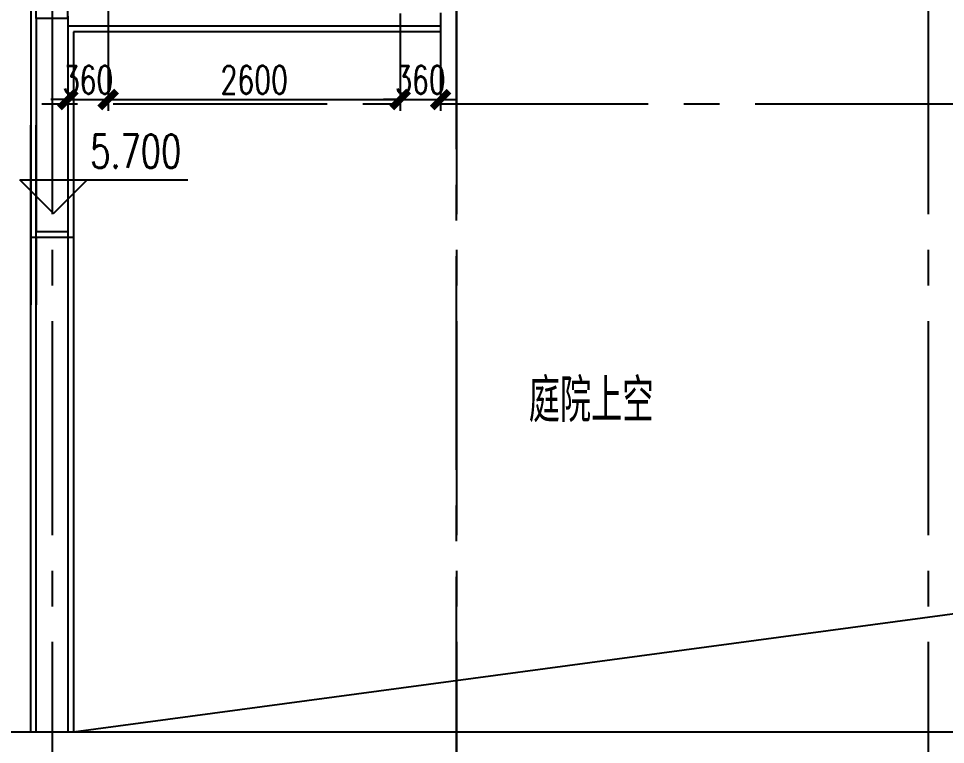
# Model space of a CAD drawing. Extents: x 296441 to 853063, y 459050 to 1117990.
# Drawn here: x 648600 to 656853, y 561324 to 567787 of the extents above; entities that cross this region are included whole.
import ezdxf

# ---------------------------------------------------------------- set-up
doc = ezdxf.new("R2010")
doc.units = 0
doc.header["$LTSCALE"] = 1000
doc.linetypes.add('14-GRID$0$CENTER2', pattern=[28.575, 19.05, -3.175, 3.175, -3.175])
for name, color, linetype in [('14-GRID$0$G-GRID', 9, '14-GRID$0$CENTER2'), ('20-PLAN-FL03-P$0$A-HOLE', 211, 'Continuous'), ('A-ROOF', 2, 'Continuous'), ('D-PLAN-ROOF$0$A-ROOF', 2, 'Continuous'), ('D-TEXT-FL01-mi$0$A-ROOM-IDEN', 4, 'Continuous'), ('DIM_ELEV', 3, 'Continuous'), ('E1-FL03$0$A-OVLK', 140, 'Continuous'), ('E1-FL03$0$A-WALL-FNSH', 6, 'Continuous'), ('E1-RF$0$A-OVLK', 140, 'Continuous'), ('E_OTHER', 7, 'Continuous'), ('PUB_TEXT', 7, 'Continuous'), ('ZT1_Dim---标注---PM、LM、DY、JD', 252, 'Continuous')]:
    doc.layers.add(name, color=color, linetype=linetype)
doc.styles.add('_TCH_DIM', font='SIMPLEX', dxfattribs={"bigfont": 'GBCBIG'})
doc.styles.get("Standard").update_dxf_attribs({"font": 'gbenor.shx', "bigfont": 'gbcbig.shx'})
doc.styles.add('ZT-DIMSTYLE', font='ROMANS.shx', dxfattribs={"width": 0.7, "bigfont": 'CHINESE.shx'})
doc.dimstyles.new('ZT-DIM100', dxfattribs={"dimscale": 100, "dimtxt": 2.5, "dimasz": 1.5, "dimexe": 1, "dimexo": 1, "dimgap": 0.5, "dimtad": 1, "dimdec": 0, "dimdsep": 46, "dimtxsty": 'ZT-DIMSTYLE', "dimblk": 'ARCHTICK', "dimcen": 2.5, "dimclrd": 175, "dimclre": 175, "dimclrt": 7, "dimazin": 2, "dimtfac": 1, "dimtix": 1, "dimtmove": 2, "dimatfit": 3, "dimfxl": 0, "dimarcsym": 0})

# ---------------------------------------------------------------- blocks, each defined once
blk = doc.blocks.new('HHHH23')
at = {"layer": 'E1-FL03$0$A-OVLK'}
for p, q in [((923034.2, 410652.8), (923034.2, 408502.8)), ((923084.2, 410452.8), (923084.2, 408552.8)), ((923364.2, 410452.8), (923364.2, 408552.8)), ((926684.2, 410502.8), (926684.2, 410333.8)), ((926684.2, 410384.8), (923364.2, 410384.8)), ((923414.2, 410333.8), (923414.2, 408502.8)), ((926684.2, 410333.8), (923414.2, 410333.8)), ((923364.2, 408552.8), (923084.2, 408552.8)), ((923414.2, 408502.8), (923034.2, 408502.8))]:
    blk.add_line(p, q, dxfattribs=at)
at = {"layer": 'E1-FL03$0$A-WALL-FNSH'}
for p, q in [((923084.2, 410452.8), (923084.2, 410672.8)), ((923364.2, 410452.8), (923364.2, 410672.8)), ((923364.2, 410452.8), (923084.2, 410452.8))]:
    blk.add_line(p, q, dxfattribs=at)
blk = doc.blocks.new('TTTTT')
at = {"layer": 'D-PLAN-ROOF$0$A-ROOF', "color": 8}
for p, q in [((1601434.1, 576652.1), (1601434.1, 575412.1)), ((1601484.1, 576652.1), (1601484.1, 575462.1)), ((1601764.1, 576652.1), (1601764.1, 575462.1)), ((1601814.1, 576652.1), (1601814.1, 575412.1)), ((1601434.1, 571012.1), (1601434.1, 576412.1)), ((1601484.1, 571012.1), (1601484.1, 576412.1)), ((1601764.1, 576412.1), (1601764.1, 571012.1)), ((1601814.1, 576412.1), (1601814.1, 571012.1)), ((1601764.1, 575462.1), (1601484.1, 575462.1)), ((1601814.1, 575412.1), (1601434.1, 575412.1)), ((1550572.9, 571012.1), (1622434.9, 571012.1))]:
    blk.add_line(p, q, dxfattribs=at)
at = {"layer": 'E1-RF$0$A-OVLK'}
for p, q in [((1601434.1, 575412.1), (1601434.1, 574812.1)), ((1601484.1, 575412.1), (1601484.1, 574812.1)), ((1601764.1, 575412.1), (1601764.1, 574812.1)), ((1601814.1, 575412.1), (1601814.1, 574812.1))]:
    blk.add_line(p, q, dxfattribs=at)
blk = doc.blocks.new('_ArchTick')
at = {"color": 0, "linetype": 'ByBlock', "const_width": 0.4}
blk.add_lwpolyline([(-0.5, -0.5), (0.5, 0.5)], dxfattribs=at)
blk = doc.blocks.new('*D1295')
at = {"layer": 'Defpoints', "color": 0, "ltscale": 1000, "transparency": 16777216}
for p in [(651998.5, 567932.2), (652358.5, 567932.2), (652358.5, 567066.3)]:
    blk.add_point(p, dxfattribs=at)
at = {"layer": 'ZT1_Dim---标注---PM、LM、DY、JD', "color": 175, "linetype": 'ByBlock', "lineweight": -2, "ltscale": 1000, "transparency": 16777216}
for p, q in [((651998.5, 567832.2), (651998.5, 566966.3)), ((652358.5, 567832.2), (652358.5, 566966.3)), ((651998.5, 567066.3), (651848.5, 567066.3)), ((651998.5, 567066.3), (652358.5, 567066.3)), ((652358.5, 567066.3), (652508.5, 567066.3))]:
    blk.add_line(p, q, dxfattribs=at)
at = {"layer": 'ZT1_Dim---标注---PM、LM、DY、JD', "color": 175, "lineweight": -2, "ltscale": 1000, "transparency": 16777216, "xscale": 150, "yscale": 150, "zscale": 150}
blk.add_blockref('_ArchTick', (651998.5, 567066.3), dxfattribs=at)
at = {"layer": 'ZT1_Dim---标注---PM、LM、DY、JD', "color": 175, "lineweight": -2, "ltscale": 1000, "transparency": 16777216, "xscale": 150, "yscale": 150, "zscale": 150, "rotation": 180}
blk.add_blockref('_ArchTick', (652358.5, 567066.3), dxfattribs=at)
at = {"layer": 'ZT1_Dim---标注---PM、LM、DY、JD', "color": 7, "ltscale": 1000, "transparency": 16777216, "insert": (652178.5, 567241.3), "char_height": 250, "attachment_point": 5, "style": 'ZT-DIMSTYLE'}
blk.add_mtext('360', dxfattribs=at)
blk = doc.blocks.new('*D1296')
at = {"layer": 'Defpoints', "color": 0, "ltscale": 1000, "transparency": 16777216}
for p in [(649398.5, 567957.2, 0), (651998.5, 567932.2), (651998.5, 567066.3)]:
    blk.add_point(p, dxfattribs=at)
at = {"layer": 'ZT1_Dim---标注---PM、LM、DY、JD', "color": 175, "linetype": 'ByBlock', "lineweight": -2, "ltscale": 1000, "transparency": 16777216}
for p, q in [((649398.5, 567857.2), (649398.5, 566966.3)), ((651998.5, 567832.2), (651998.5, 566966.3)), ((649398.5, 567066.3), (651998.5, 567066.3))]:
    blk.add_line(p, q, dxfattribs=at)
at = {"layer": 'ZT1_Dim---标注---PM、LM、DY、JD', "color": 175, "lineweight": -2, "ltscale": 1000, "transparency": 16777216, "xscale": 150, "yscale": 150, "zscale": 150, "rotation": 180}
blk.add_blockref('_ArchTick', (649398.5, 567066.3), dxfattribs=at)
at = {"layer": 'ZT1_Dim---标注---PM、LM、DY、JD', "color": 175, "lineweight": -2, "ltscale": 1000, "transparency": 16777216, "xscale": 150, "yscale": 150, "zscale": 150}
blk.add_blockref('_ArchTick', (651998.5, 567066.3), dxfattribs=at)
at = {"layer": 'ZT1_Dim---标注---PM、LM、DY、JD', "color": 7, "ltscale": 1000, "transparency": 16777216, "insert": (650698.5, 567241.3), "char_height": 250, "attachment_point": 5, "style": 'ZT-DIMSTYLE'}
blk.add_mtext('2600', dxfattribs=at)
blk = doc.blocks.new('*D1297')
at = {"layer": 'Defpoints', "color": 0, "ltscale": 1000, "transparency": 16777216}
for p in [(649398.5, 567957.2, 0), (649038.5, 567907.2, 0), (649398.5, 567066.3)]:
    blk.add_point(p, dxfattribs=at)
at = {"layer": 'ZT1_Dim---标注---PM、LM、DY、JD', "color": 175, "linetype": 'ByBlock', "lineweight": -2, "ltscale": 1000, "transparency": 16777216}
for p, q in [((649398.5, 567857.2), (649398.5, 566966.3)), ((649038.5, 567807.2), (649038.5, 566966.3)), ((649038.5, 567066.3), (648888.5, 567066.3)), ((649038.5, 567066.3), (649398.5, 567066.3)), ((649398.5, 567066.3), (649548.5, 567066.3))]:
    blk.add_line(p, q, dxfattribs=at)
at = {"layer": 'ZT1_Dim---标注---PM、LM、DY、JD', "color": 175, "lineweight": -2, "ltscale": 1000, "transparency": 16777216, "xscale": 150, "yscale": 150, "zscale": 150}
blk.add_blockref('_ArchTick', (649038.5, 567066.3), dxfattribs=at)
at = {"layer": 'ZT1_Dim---标注---PM、LM、DY、JD', "color": 175, "lineweight": -2, "ltscale": 1000, "transparency": 16777216, "xscale": 150, "yscale": 150, "zscale": 150, "rotation": 180}
blk.add_blockref('_ArchTick', (649398.5, 567066.3), dxfattribs=at)
at = {"layer": 'ZT1_Dim---标注---PM、LM、DY、JD', "color": 7, "ltscale": 1000, "transparency": 16777216, "insert": (649218.5, 567241.3), "char_height": 250, "attachment_point": 5, "style": 'ZT-DIMSTYLE'}
blk.add_mtext('360', dxfattribs=at)

msp = doc.modelspace()

# ---------------------------------------------------------------- linework, layer by layer
at = {"layer": '14-GRID$0$G-GRID', "color": 8, "ltscale": 0.1}
for p, q in [((648898.5, 590811), (648898.5, 558052.5)), ((652498.5, 590811), (652498.5, 558052.5)), ((656698.5, 590811), (656698.5, 558052.5)), ((652498.5, 558052.5), (652498.5, 575627.2)), ((595151, 567027.2), (674432.5, 567027.2))]:
    msp.add_line(p, q, dxfattribs=at)
at = {"layer": '20-PLAN-FL03-P$0$A-HOLE'}
msp.add_line((649088.5, 561437.2), (657045.3, 562504.5), dxfattribs=at)
at = {"layer": 'DIM_ELEV'}
for p, q in [((648911.7, 566052.1), (648611.7, 566352.1)), ((648611.7, 566352.1), (650108.7, 566352.1)), ((648911.7, 566052.1), (649211.7, 566352.1))]:
    msp.add_line(p, q, dxfattribs=at)

# ---------------------------------------------------------------- block references
at = {"layer": 'A-ROOF'}
msp.add_blockref('TTTTT', (-952725.6, -9574.8), dxfattribs=at)
at = {"layer": 'E_OTHER'}
msp.add_blockref('HHHH23', (-274325.7, 157334.5), dxfattribs=at)

# ---------------------------------------------------------------- texts
at = {"layer": 'D-TEXT-FL01-mi$0$A-ROOM-IDEN'}
msp.add_text('庭院上空', height=385.82, dxfattribs=at).set_placement((653143.1, 564193.9))
at = {"layer": 'PUB_TEXT', "style": '_TCH_DIM', "width": 0.705882}
msp.add_text('5.700', height=297.5, dxfattribs=at).set_placement((649238.7, 566457.1))

# ---------------------------------------------------------------- dimensions: what is measured, and where the dimension line sits
at = {"layer": 'ZT1_Dim---标注---PM、LM、DY、JD', "ltscale": 1000}
for base, p1, p2, picture, middle in [((649398.5, 567066.3, 0), (649038.5, 567907.2, 0), (649398.5, 567957.2, 0), '*D1297', (649218.5, 567241.3, 0)), ((651998.5, 567066.3, 0), (649398.5, 567957.2, 0), (651998.5, 567932.2, 0), '*D1296', (650698.5, 567241.3, 0)), ((652358.5, 567066.3, 0), (651998.5, 567932.2, 0), (652358.5, 567932.2, 0), '*D1295', (652178.5, 567241.3, 0))]:
    dim = msp.add_linear_dim(base=base, p1=p1, p2=p2, dimstyle='ZT-DIM100', dxfattribs=at)
    dim.commit()
    dim.dimension.update_dxf_attribs({"geometry": picture, "text_midpoint": middle})

doc.saveas('drawing.dxf')
